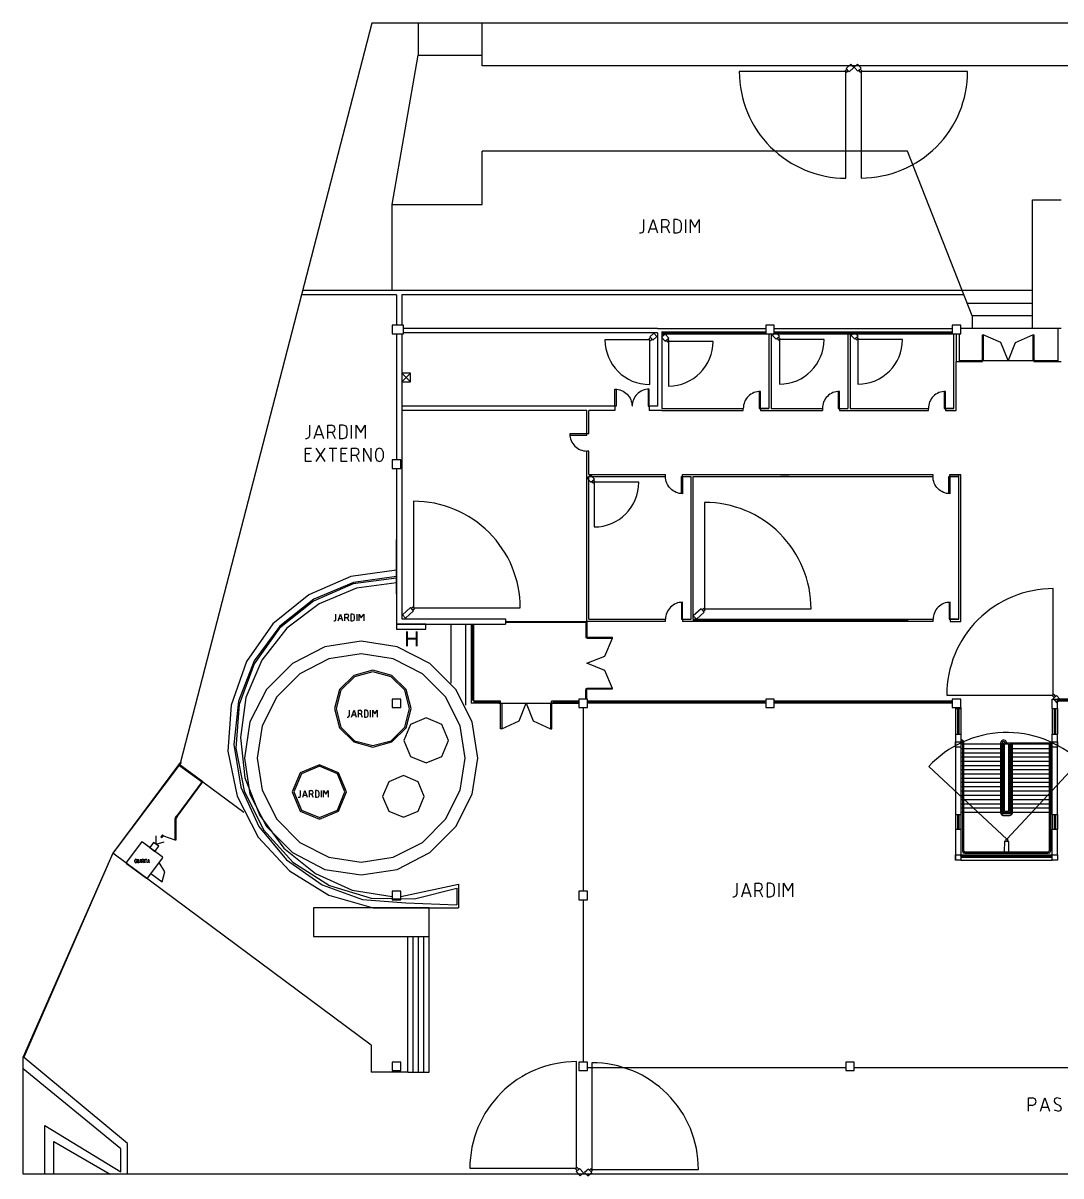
# Model space of a CAD drawing. Header units: millimetres. Extents: x 379 to 563, y 812 to 870.
# Drawn here: x 378.7 to 427.4, y 815.4 to 869.5 of the extents above; entities that cross this region are included whole.
import ezdxf

# ---------------------------------------------------------------- set-up
doc = ezdxf.new("R2010")
doc.units = ezdxf.units.MM
doc.layers.add('Cameras', color=7, linetype='Continuous')
doc.styles.add('WMF-Arial0', font='arial.ttf')

msp = doc.modelspace()

# ---------------------------------------------------------------- linework, layer by layer
for p, q in [((396.013, 860.99), (397.228, 868.004)), ((408.464, 855.179), (396.539, 855.179)), ((408.464, 855.179), (408.664, 855.179)), ((408.464, 854.979), (396.539, 854.979)), ((408.464, 854.979), (408.464, 851.528)), ((408.664, 855.029), (408.664, 851.428)), ((413.685, 854.928), (413.685, 851.428)), ((413.785, 854.928), (413.785, 851.428)), ((417.393, 854.978), (417.393, 851.428)), ((417.493, 854.978), (417.493, 851.428)), ((422.366, 851.428), (422.366, 854.928)), ((422.466, 851.328), (422.466, 853.626)), ((396.464, 852.674), (396.864, 853.074)), ((396.464, 853.074), (396.864, 852.674)), ((406.464, 851.528), (396.464, 851.528)), ((406.464, 851.528), (406.464, 851.328)), ((408.464, 851.528), (408.064, 851.528)), ((408.064, 851.528), (408.064, 851.328)), ((408.664, 851.428), (412.485, 851.428)), ((412.485, 851.328), (412.485, 851.428)), ((413.685, 851.428), (413.285, 851.428)), ((413.285, 851.428), (413.285, 851.328)), ((413.285, 851.428), (413.685, 851.428)), ((413.785, 851.428), (416.193, 851.428)), ((416.193, 851.428), (416.193, 851.328)), ((416.993, 851.428), (416.993, 851.328)), ((416.993, 851.428), (417.393, 851.428)), ((417.493, 851.428), (421.166, 851.428)), ((421.166, 851.328), (421.166, 851.428)), ((422.366, 851.428), (421.966, 851.428)), ((421.966, 851.428), (421.966, 851.328)), ((421.966, 851.428), (422.366, 851.428)), ((405.144, 851.328), (396.464, 851.328)), ((405.144, 850.228), (405.144, 851.328)), ((406.464, 851.328), (405.244, 851.328)), ((405.244, 850.228), (405.244, 851.328)), ((408.664, 851.328), (408.064, 851.328)), ((408.664, 851.328), (412.485, 851.328)), ((413.285, 851.328), (413.835, 851.328)), ((413.835, 851.328), (416.193, 851.328)), ((416.993, 851.328), (421.166, 851.328)), ((421.966, 851.328), (422.466, 851.328)), ((404.344, 850.228), (404.344, 850.178)), ((405.244, 850.228), (405.144, 850.228)), ((405.144, 841.434), (405.144, 849.428)), ((405.244, 849.428), (405.144, 849.428)), ((405.244, 848.328), (405.244, 849.428)), ((405.244, 848.328), (408.835, 848.328)), ((405.244, 841.534), (405.244, 848.228)), ((405.244, 848.228), (408.835, 848.228)), ((408.835, 848.228), (408.835, 848.328)), ((409.635, 848.228), (409.635, 848.328)), ((409.635, 848.328), (413.435, 848.328)), ((409.635, 848.228), (410.035, 848.228)), ((410.035, 841.534), (410.035, 848.228)), ((410.135, 841.534), (410.135, 848.228)), ((410.135, 848.228), (413.435, 848.228)), ((413.435, 848.328), (414.235, 848.328)), ((413.435, 848.228), (414.235, 848.228)), ((414.235, 848.328), (417.435, 848.328)), ((414.635, 848.228), (414.235, 848.228)), ((414.235, 848.228), (421.382, 848.228)), ((417.435, 848.328), (421.382, 848.328)), ((421.382, 848.328), (421.382, 848.228)), ((422.182, 848.228), (422.182, 848.328)), ((422.182, 848.328), (422.691, 848.328)), ((422.591, 848.228), (422.182, 848.228)), ((422.182, 848.228), (422.591, 848.228)), ((422.591, 841.534), (422.591, 848.328)), ((422.691, 841.434), (422.691, 848.328)), ((408.835, 841.434), (405.144, 841.434)), ((405.244, 841.534), (408.835, 841.534)), ((408.835, 841.434), (408.835, 841.534)), ((409.635, 841.534), (409.635, 841.434)), ((409.635, 841.534), (410.035, 841.534)), ((410.135, 841.534), (421.391, 841.534)), ((410.135, 841.484), (420.191, 841.484)), ((420.191, 841.534), (420.191, 841.434)), ((421.391, 841.434), (421.391, 841.534)), ((422.591, 841.534), (422.191, 841.534)), ((422.191, 841.534), (422.191, 841.434)), ((422.191, 841.534), (422.591, 841.534)), ((422.191, 841.434), (422.691, 841.434)), ((382.899, 830.555), (378.691, 821)), ((382.899, 830.555), (378.721, 820.991)), ((383.275, 816.692), (378.691, 820.447)), ((396.739, 820.289), (395.023, 820.289)), ((396.739, 820.289), (397.741, 820.289)), ((379.714, 817.345), (379.714, 817.779)), ((379.714, 817.779), (383.275, 815.607)), ((380.133, 817.03), (382.784, 815.5)), ((383.594, 815.5), (383.594, 816.943)), ((383.275, 815.607), (383.275, 816.692)), ((451.749, 815.5), (378.704, 815.5))]:
    msp.add_line(p, q)
at = {"color": 7, "lineweight": 0}
for points in [[(395.061, 869.507), (386.081, 834.838)], [(545.109, 869.507), (395.061, 869.507)], [(397.228, 869.507), (397.228, 868.004), (400.234, 868.004), (400.234, 869.507)], [(400.234, 867.503), (400.234, 869.507)], [(544.846, 867.503), (400.234, 867.503)], [(420.186, 863.495), (400.234, 863.495)], [(400.234, 860.99), (400.234, 863.495)], [(423.217, 855.767), (420.186, 863.495)], [(426.06, 855.179), (426.06, 861.216)], [(426.06, 861.216), (427.4, 861.216)], [(396.013, 856.957), (396.013, 860.99)], [(396.013, 860.99), (400.234, 860.99)], [(407.611, 859.662), (407.686, 859.662), (407.786, 859.7), (407.824, 859.8), (407.824, 860.289)], [(408.037, 859.662), (408.25, 860.289), (408.463, 859.662)], [(408.663, 859.662), (408.663, 860.289), (408.838, 860.289)], [(408.838, 859.938), (408.964, 859.988), (409.014, 860.113), (408.964, 860.239), (408.838, 860.289)], [(409.227, 859.662), (409.389, 859.662), (409.527, 859.713), (409.577, 859.85), (409.577, 860.101), (409.527, 860.226), (409.389, 860.289), (409.227, 860.289), (409.227, 859.662), (409.227, 859.662)], [(409.79, 859.662), (409.79, 860.289)], [(410.003, 859.662), (410.003, 860.289), (410.204, 859.938), (410.417, 860.289), (410.417, 859.662)], [(408.4, 859.838), (408.099, 859.838)], [(408.838, 859.938), (408.663, 859.938)], [(408.876, 859.938), (409.014, 859.662)], [(396.213, 856.757), (391.754, 856.757)], [(422.691, 856.957), (391.805, 856.957)], [(396.213, 856.757), (396.213, 855.329)], [(396.464, 856.757), (396.464, 855.329)], [(422.829, 856.757), (396.464, 856.757)], [(426.06, 856.957), (422.691, 856.957)], [(426.06, 856.356), (422.979, 856.356)], [(426.06, 855.767), (423.217, 855.767)], [(423.217, 855.767), (423.217, 855.179)], [(396.013, 854.928), (396.539, 854.928), (396.539, 855.329), (396.013, 855.329), (396.013, 854.928), (396.013, 854.928)], [(408.664, 855.179), (413.535, 855.179)], [(413.535, 854.928), (413.936, 854.928), (413.936, 855.329), (413.535, 855.329), (413.535, 854.928), (413.535, 854.928)], [(413.936, 855.179), (422.29, 855.179)], [(422.29, 854.928), (422.691, 854.928), (422.691, 855.329), (422.29, 855.329), (422.29, 854.928), (422.29, 854.928)], [(427.25, 855.179), (422.691, 855.179)], [(427.25, 853.626), (427.25, 855.179)], [(427.4, 855.179), (427.25, 855.179)], [(396.213, 854.928), (396.213, 849.016)], [(396.464, 854.928), (396.464, 841.552)], [(408.664, 855.028), (413.535, 855.028)], [(408.664, 854.978), (413.535, 854.978)], [(408.664, 854.928), (413.535, 854.928)], [(408.738, 854.978), (408.738, 855.028)], [(409.978, 854.978), (409.978, 855.028)], [(411.231, 854.978), (411.231, 855.028)], [(412.483, 854.978), (412.483, 855.028)], [(413.936, 855.028), (422.29, 855.028)], [(413.936, 854.978), (422.29, 854.978)], [(413.936, 854.928), (422.29, 854.928)], [(414.988, 854.978), (414.988, 855.028)], [(416.241, 854.978), (416.241, 855.028)], [(417.493, 854.978), (417.493, 855.028)], [(418.733, 854.978), (418.733, 855.028)], [(419.986, 854.978), (419.986, 855.028)], [(421.238, 854.978), (421.238, 855.028)], [(422.466, 854.928), (422.466, 853.626), (423.655, 853.626)], [(422.616, 854.928), (422.616, 853.626)], [(423.705, 854.878), (423.743, 854.878), (423.743, 853.676), (423.705, 853.676), (423.705, 854.878), (423.705, 854.878)], [(424.908, 853.676), (424.57, 854.515), (423.743, 854.878)], [(426.085, 854.878), (425.246, 854.502), (424.908, 853.676)], [(426.085, 854.878), (426.11, 854.878), (426.11, 853.676), (426.085, 853.676), (426.085, 854.878), (426.085, 854.878)], [(422.616, 853.676), (427.25, 853.676)], [(422.616, 853.651), (423.655, 853.651)], [(423.556, 853.626), (422.691, 853.626)], [(423.655, 853.626), (423.705, 853.626), (423.705, 853.676), (423.655, 853.676), (423.655, 853.626), (423.655, 853.626)], [(426.11, 853.626), (426.16, 853.626), (426.16, 853.676), (426.11, 853.676), (426.11, 853.626), (426.11, 853.626)], [(426.16, 853.651), (427.25, 853.651)], [(426.16, 853.626), (427.4, 853.626)], [(391.942, 850.018), (392.005, 850.018), (392.105, 850.056), (392.143, 850.156), (392.143, 850.645)], [(392.356, 850.018), (392.569, 850.645), (392.782, 850.018)], [(392.994, 850.018), (392.994, 850.645), (393.157, 850.645)], [(393.157, 850.294), (392.994, 850.294)], [(393.157, 850.294), (393.282, 850.344), (393.333, 850.469), (393.282, 850.594), (393.157, 850.645)], [(393.195, 850.294), (393.333, 850.018)], [(393.546, 850.018), (393.708, 850.018), (393.846, 850.068), (393.896, 850.206), (393.896, 850.457), (393.846, 850.594), (393.708, 850.645), (393.546, 850.645), (393.546, 850.018), (393.546, 850.018)], [(394.109, 850.018), (394.109, 850.645)], [(394.322, 850.018), (394.322, 850.645), (394.535, 850.294), (394.735, 850.645), (394.735, 850.018)], [(392.719, 850.194), (392.418, 850.194)], [(392.218, 848.941), (391.942, 848.941), (391.942, 849.567), (392.218, 849.567)], [(392.143, 849.292), (391.942, 849.292)], [(392.431, 849.567), (392.844, 848.941)], [(392.844, 849.567), (392.431, 848.941)], [(393.057, 849.567), (393.408, 849.567)], [(393.232, 848.941), (393.232, 849.567)], [(393.896, 848.941), (393.621, 848.941), (393.621, 849.567), (393.896, 849.567)], [(393.834, 849.292), (393.621, 849.292)], [(394.109, 848.941), (394.109, 849.567), (394.284, 849.567)], [(394.284, 849.217), (394.109, 849.217)], [(394.284, 849.217), (394.41, 849.279), (394.46, 849.392), (394.41, 849.517), (394.284, 849.567)], [(394.322, 849.217), (394.46, 848.941)], [(394.673, 848.941), (394.673, 849.567), (395.023, 848.941), (395.023, 849.567)], [(395.587, 849.392), (395.524, 849.517), (395.412, 849.567), (395.286, 849.517), (395.236, 849.392)], [(395.236, 849.117), (395.236, 849.392)], [(395.587, 849.392), (395.587, 849.117)], [(395.236, 849.117), (395.286, 848.991), (395.412, 848.941), (395.524, 848.991), (395.587, 849.117)], [(396.013, 848.616), (396.414, 848.616), (396.414, 849.016), (396.013, 849.016), (396.013, 848.616), (396.013, 848.616)], [(396.213, 848.616), (396.213, 841.301)], [(396.213, 842.729), (396.213, 845.284)], [(396.213, 843.844), (394.072, 843.543), (392.093, 842.679), (390.414, 841.314), (389.174, 839.548), (388.448, 837.506), (388.298, 835.352), (388.736, 833.235), (389.725, 831.306), (391.191, 829.728), (393.032, 828.588), (395.111, 828)], [(396.213, 843.543), (394.197, 843.267), (392.331, 842.478), (390.74, 841.213), (389.538, 839.585), (388.799, 837.694), (388.586, 835.665), (388.911, 833.661), (389.75, 831.807), (391.053, 830.254), (392.719, 829.077), (394.623, 828.388), (396.652, 828.238)], [(396.213, 843.468), (394.184, 843.205), (392.318, 842.391), (390.727, 841.113), (389.538, 839.447), (388.836, 837.531), (388.673, 835.489), (389.062, 833.486), (389.976, 831.657), (391.341, 830.141), (393.07, 829.039), (395.023, 828.451), (397.065, 828.413), (399.044, 828.914)], [(396.213, 843.242), (394.335, 842.992), (392.581, 842.265), (391.066, 841.113), (389.901, 839.623), (389.149, 837.869), (388.886, 835.99), (389.099, 834.099), (389.801, 832.333), (390.928, 830.793), (392.406, 829.603), (394.134, 828.826), (396.013, 828.526)], [(393.27, 841.464), (393.308, 841.464), (393.358, 841.476), (393.37, 841.526), (393.37, 841.777)], [(393.483, 841.464), (393.583, 841.777), (393.683, 841.464)], [(393.796, 841.464), (393.796, 841.777), (393.884, 841.777)], [(393.884, 841.602), (393.946, 841.627), (393.971, 841.689), (393.946, 841.752), (393.884, 841.777)], [(394.072, 841.464), (394.147, 841.464), (394.222, 841.489), (394.247, 841.552), (394.247, 841.677), (394.222, 841.739), (394.147, 841.777), (394.072, 841.777), (394.072, 841.464), (394.072, 841.464)], [(394.36, 841.464), (394.36, 841.777)], [(394.46, 841.464), (394.46, 841.777), (394.56, 841.602), (394.673, 841.777), (394.673, 841.464)], [(393.658, 841.552), (393.508, 841.552)], [(393.884, 841.602), (393.796, 841.602)], [(393.896, 841.602), (393.971, 841.464)], [(396.213, 841.301), (401.323, 841.301)], [(396.213, 841.076), (397.591, 841.076), (397.591, 841.301), (396.213, 841.301), (396.213, 841.076), (396.213, 841.076)], [(396.464, 841.552), (401.323, 841.552)], [(398.768, 841.301), (398.768, 838.533)], [(399.445, 841.301), (399.445, 837.506)], [(399.72, 841.301), (399.72, 837.594)], [(399.77, 841.301), (399.77, 837.744)], [(399.82, 841.301), (399.82, 837.694)], [(401.323, 841.552), (401.323, 841.301)], [(401.323, 841.451), (405.144, 841.434)], [(401.323, 841.426), (405.093, 841.426)], [(401.323, 841.401), (405.144, 841.401)], [(405.093, 841.434), (405.093, 840.725)], [(405.118, 840.725), (405.118, 841.401)], [(405.144, 841.434), (405.144, 840.725)], [(405.093, 840.675), (405.144, 840.675), (405.144, 840.725), (405.093, 840.725), (405.093, 840.675), (405.093, 840.675)], [(405.144, 840.65), (406.346, 840.65), (406.346, 840.675), (405.144, 840.675), (405.144, 840.65), (405.144, 840.65)], [(405.144, 839.472), (405.983, 839.811), (406.346, 840.65)], [(400.033, 835.026), (399.77, 836.717), (398.994, 838.245), (397.779, 839.46), (396.251, 840.236), (394.56, 840.512), (392.857, 840.236), (391.329, 839.46), (390.114, 838.245), (389.337, 836.717), (389.074, 835.026), (389.337, 833.335), (390.114, 831.807), (391.329, 830.592), (392.857, 829.803), (394.56, 829.54), (396.251, 829.803), (397.779, 830.592), (398.994, 831.807), (399.77, 833.335), (400.033, 835.026), (400.033, 835.026)], [(399.432, 835.026), (399.194, 836.529), (398.505, 837.894), (397.428, 838.971), (396.063, 839.673), (394.56, 839.911), (393.045, 839.673), (391.679, 838.971), (390.602, 837.894), (389.913, 836.529), (389.675, 835.026), (389.913, 833.511), (390.602, 832.158), (391.679, 831.068), (393.045, 830.379), (394.56, 830.141), (396.063, 830.379), (397.428, 831.068), (398.505, 832.158), (399.194, 833.511), (399.432, 835.026), (399.432, 835.026)], [(406.346, 838.295), (405.983, 839.134), (405.144, 839.472)], [(396.902, 837.343), (396.664, 838.245), (396, 838.896), (395.099, 839.147), (394.209, 838.896), (393.546, 838.245), (393.308, 837.343), (393.546, 836.441), (394.209, 835.778), (395.099, 835.54), (396, 835.778), (396.664, 836.441), (396.902, 837.343), (396.902, 837.343)], [(396.827, 837.343), (396.602, 838.207), (395.963, 838.834), (395.099, 839.072), (394.247, 838.834), (393.608, 838.207), (393.383, 837.343), (393.608, 836.479), (394.247, 835.84), (395.099, 835.615), (395.963, 835.84), (396.602, 836.479), (396.827, 837.343), (396.827, 837.343)], [(405.093, 838.22), (405.144, 838.22), (405.144, 838.27), (405.093, 838.27), (405.093, 838.22), (405.093, 838.22)], [(405.093, 837.794), (405.093, 838.22)], [(405.118, 837.794), (405.118, 838.22)], [(405.144, 838.27), (406.346, 838.27), (406.346, 838.295), (405.144, 838.295), (405.144, 838.27), (405.144, 838.27)], [(405.144, 837.794), (405.144, 838.22)], [(396.013, 837.393), (396.414, 837.393), (396.414, 837.794), (396.013, 837.794), (396.013, 837.393), (396.013, 837.393)], [(399.82, 837.744), (399.72, 837.744)], [(401.01, 837.594), (399.72, 837.594)], [(401.01, 837.694), (399.82, 837.694)], [(399.871, 837.594), (399.871, 837.694)], [(401.01, 837.644), (399.871, 837.644)], [(401.01, 837.694), (401.01, 837.594)], [(401.098, 837.694), (401.01, 837.694)], [(401.01, 837.594), (401.098, 837.594)], [(401.098, 837.681), (401.098, 837.694)], [(401.098, 837.594), (401.098, 837.681)], [(401.098, 837.594), (401.148, 837.594), (401.148, 836.391), (401.098, 836.391), (401.098, 837.594), (401.098, 837.594)], [(401.148, 836.391), (401.962, 836.767), (402.3, 837.594)], [(401.148, 837.594), (403.44, 837.594)], [(402.3, 837.594), (402.626, 836.767), (403.44, 836.391)], [(403.503, 837.594), (403.44, 837.594), (403.44, 836.391), (403.503, 836.391), (403.503, 837.594), (403.503, 837.594)], [(403.49, 837.681), (403.49, 837.694)], [(404.768, 837.694), (403.49, 837.694)], [(403.503, 837.681), (403.49, 837.681)], [(403.49, 837.594), (404.768, 837.594)], [(403.503, 837.594), (403.503, 837.681)], [(403.578, 837.594), (403.503, 837.594)], [(403.578, 837.694), (403.578, 837.594)], [(403.578, 837.644), (404.718, 837.644)], [(404.718, 837.594), (404.718, 837.694)], [(404.768, 837.393), (405.169, 837.393), (405.169, 837.794), (404.768, 837.794), (404.768, 837.393), (404.768, 837.393)], [(404.968, 837.393), (404.968, 828.776)], [(413.535, 837.694), (405.169, 837.694)], [(413.535, 837.594), (405.169, 837.594)], [(405.219, 837.594), (405.219, 837.694)], [(406.384, 837.644), (405.219, 837.644)], [(406.384, 837.594), (406.384, 837.694)], [(406.409, 837.694), (406.409, 837.594)], [(407.561, 837.644), (406.409, 837.644)], [(407.561, 837.594), (407.561, 837.694)], [(407.586, 837.694), (407.586, 837.594)], [(408.751, 837.644), (407.586, 837.644)], [(408.751, 837.594), (408.751, 837.694)], [(408.776, 837.694), (408.776, 837.594)], [(409.928, 837.644), (408.776, 837.644)], [(409.928, 837.594), (409.928, 837.694)], [(409.966, 837.694), (409.966, 837.594)], [(411.118, 837.644), (409.966, 837.644)], [(411.118, 837.594), (411.118, 837.694)], [(411.143, 837.694), (411.143, 837.594)], [(412.295, 837.644), (411.143, 837.644)], [(412.295, 837.594), (412.295, 837.694)], [(412.333, 837.694), (412.333, 837.594)], [(413.485, 837.644), (412.333, 837.644)], [(413.485, 837.594), (413.485, 837.694)], [(413.535, 837.393), (413.936, 837.393), (413.936, 837.794), (413.535, 837.794), (413.535, 837.393), (413.535, 837.393)], [(422.29, 837.694), (413.936, 837.694)], [(413.936, 837.694), (422.29, 837.694)], [(422.29, 837.594), (413.936, 837.594)], [(413.986, 837.594), (413.986, 837.694)], [(414.976, 837.644), (413.986, 837.644)], [(414.976, 837.594), (414.976, 837.694)], [(415.001, 837.694), (415.001, 837.594)], [(416.216, 837.644), (415.001, 837.644)], [(416.216, 837.594), (416.216, 837.694)], [(416.253, 837.694), (416.253, 837.594)], [(417.468, 837.644), (416.253, 837.644)], [(417.468, 837.594), (417.468, 837.694)], [(417.506, 837.694), (417.506, 837.594)], [(418.721, 837.644), (417.506, 837.644)], [(418.721, 837.594), (418.721, 837.694)], [(418.758, 837.694), (418.758, 837.594)], [(419.973, 837.644), (418.758, 837.644)], [(419.973, 837.594), (419.973, 837.694)], [(420.011, 837.694), (420.011, 837.594)], [(421.225, 837.644), (420.011, 837.644)], [(421.225, 837.594), (421.225, 837.694)], [(421.251, 837.694), (421.251, 837.594)], [(422.24, 837.644), (421.251, 837.644)], [(422.24, 837.594), (422.24, 837.694)], [(422.29, 837.393), (422.691, 837.393), (422.691, 837.794), (422.29, 837.794), (422.29, 837.393), (422.29, 837.393)], [(422.44, 837.393), (422.44, 837.343)], [(422.44, 837.343), (422.44, 836.141)], [(422.44, 837.343), (422.691, 837.343)], [(422.541, 837.343), (422.541, 836.141)], [(422.591, 837.343), (422.591, 836.141)], [(422.691, 837.393), (422.691, 837.343)], [(422.691, 837.343), (422.691, 836.141)], [(426.974, 837.794), (427.225, 837.794)], [(426.974, 837.343), (426.974, 837.794)], [(426.974, 837.343), (426.974, 836.141)], [(426.974, 837.343), (427.225, 837.343)], [(427.075, 837.343), (427.075, 836.141)], [(427.125, 837.343), (427.125, 836.141)], [(448.968, 837.794), (427.225, 837.794)], [(427.225, 837.343), (427.225, 837.794)], [(431.058, 837.694), (427.225, 837.694)], [(427.225, 837.343), (427.225, 836.141)], [(427.275, 837.694), (427.275, 837.794)], [(428.127, 837.744), (427.275, 837.744)], [(393.896, 836.942), (393.934, 836.942), (393.984, 836.967), (394.009, 837.018), (394.009, 837.268)], [(394.109, 836.942), (394.222, 837.268), (394.322, 836.942)], [(394.297, 837.03), (394.147, 837.03)], [(394.422, 836.942), (394.422, 837.268), (394.51, 837.268)], [(394.51, 837.093), (394.422, 837.093)], [(394.51, 837.093), (394.573, 837.118), (394.598, 837.18), (394.573, 837.23), (394.51, 837.268)], [(394.535, 837.093), (394.598, 836.942)], [(394.71, 836.942), (394.785, 836.942), (394.861, 836.98), (394.886, 837.043), (394.886, 837.168), (394.861, 837.23), (394.785, 837.268), (394.71, 837.268), (394.71, 836.942), (394.71, 836.942)], [(394.986, 836.942), (394.986, 837.268)], [(395.099, 836.942), (395.099, 837.268), (395.199, 837.093), (395.299, 837.268), (395.299, 836.942)], [(398.656, 835.853), (398.343, 836.592), (397.604, 836.905), (396.865, 836.592), (396.551, 835.853), (396.865, 835.101), (397.604, 834.801), (398.343, 835.101), (398.656, 835.853), (398.656, 835.853)], [(422.44, 836.141), (422.691, 836.141)], [(422.44, 836.141), (422.44, 832.383)], [(422.44, 835.54), (422.44, 835.79), (422.691, 835.79), (422.691, 835.54), (422.44, 835.54), (422.44, 835.54)], [(422.691, 836.141), (422.691, 832.383)], [(422.716, 835.878), (422.691, 835.878), (422.691, 835.803), (422.716, 835.803)], [(422.766, 835.677), (422.703, 835.677)], [(422.829, 835.753), (422.804, 835.84), (422.716, 835.878)], [(422.766, 835.753), (422.754, 835.79), (422.716, 835.803)], [(422.766, 835.753), (422.766, 830.667)], [(422.829, 830.667), (422.829, 835.753)], [(424.557, 835.677), (422.829, 835.677)], [(424.845, 835.727), (424.795, 835.828), (424.695, 835.878), (424.595, 835.828), (424.557, 835.727)], [(424.557, 835.727), (424.557, 832.458)], [(424.77, 835.727), (424.745, 835.778), (424.695, 835.803), (424.645, 835.778), (424.632, 835.727)], [(424.632, 832.458), (424.632, 835.727)], [(424.695, 835.677), (424.632, 835.677)], [(424.695, 832.484), (424.695, 835.727)], [(426.987, 835.727), (424.695, 835.727)], [(424.745, 832.534), (424.745, 835.677)], [(424.933, 835.677), (424.745, 835.677)], [(424.77, 835.727), (424.845, 835.727)], [(424.933, 835.677), (424.933, 832.534)], [(424.983, 835.677), (424.983, 832.484)], [(426.987, 835.677), (424.983, 835.677)], [(425.046, 835.677), (425.046, 832.458)], [(425.121, 832.458), (425.121, 835.677)], [(426.837, 835.677), (426.837, 830.667)], [(426.912, 830.667), (426.912, 835.677)], [(426.974, 836.141), (427.225, 836.141)], [(426.974, 832.383), (426.974, 836.141)], [(426.974, 835.54), (426.974, 835.79), (427.225, 835.79), (427.225, 835.54), (426.974, 835.54), (426.974, 835.54)], [(427.225, 832.383), (427.225, 836.141)], [(422.691, 835.477), (422.766, 835.477)], [(422.703, 835.277), (422.766, 835.277)], [(422.829, 835.477), (424.557, 835.477)], [(422.829, 835.277), (424.557, 835.277)], [(424.632, 835.477), (424.695, 835.477)], [(424.632, 835.277), (424.695, 835.277)], [(424.983, 835.477), (425.046, 835.477)], [(424.983, 835.277), (425.046, 835.277)], [(425.121, 835.477), (426.837, 835.477)], [(425.121, 835.277), (426.837, 835.277)], [(426.912, 835.477), (426.987, 835.477)], [(426.912, 835.277), (426.987, 835.277)], [(386.081, 834.838), (382.899, 830.555)], [(386.106, 834.82), (382.899, 830.555)], [(387.108, 833.886), (387.12, 833.911), (386.006, 834.738), (385.98, 834.713), (387.108, 833.886), (387.108, 833.886)], [(393.871, 833.435), (393.495, 834.337), (392.594, 834.713), (391.692, 834.337), (391.316, 833.435), (391.692, 832.534), (392.594, 832.158), (393.495, 832.534), (393.871, 833.435), (393.871, 833.435)], [(393.796, 833.435), (393.445, 834.287), (392.594, 834.638), (391.754, 834.287), (391.391, 833.435), (391.754, 832.584), (392.594, 832.233), (393.445, 832.584), (393.796, 833.435), (393.796, 833.435)], [(422.703, 835.076), (422.766, 835.076)], [(422.703, 834.876), (422.766, 834.876)], [(422.703, 834.675), (422.766, 834.675)], [(422.829, 835.076), (424.557, 835.076)], [(422.829, 834.876), (424.557, 834.876)], [(422.829, 834.675), (424.557, 834.675)], [(424.632, 835.076), (424.695, 835.076)], [(424.632, 834.876), (424.695, 834.876)], [(424.632, 834.675), (424.695, 834.675)], [(424.983, 835.076), (425.046, 835.076)], [(424.983, 834.876), (425.046, 834.876)], [(424.983, 834.675), (425.046, 834.675)], [(425.121, 835.076), (426.837, 835.076)], [(425.121, 834.876), (426.837, 834.876)], [(425.121, 834.675), (426.837, 834.675)], [(426.912, 835.076), (426.987, 835.076)], [(426.912, 834.876), (426.987, 834.876)], [(426.912, 834.675), (426.987, 834.675)], [(397.516, 833.222), (397.228, 833.911), (396.539, 834.199), (395.85, 833.911), (395.562, 833.222), (395.85, 832.534), (396.539, 832.246), (397.228, 832.534), (397.516, 833.222), (397.516, 833.222)], [(422.703, 834.488), (422.766, 834.488)], [(422.703, 834.287), (422.766, 834.287)], [(422.703, 834.087), (422.766, 834.087)], [(422.829, 834.488), (424.557, 834.488)], [(422.829, 834.287), (424.557, 834.287)], [(422.829, 834.087), (424.557, 834.087)], [(424.632, 834.488), (424.695, 834.488)], [(424.632, 834.287), (424.695, 834.287)], [(424.632, 834.087), (424.695, 834.087)], [(424.983, 834.488), (425.046, 834.488)], [(424.983, 834.287), (425.046, 834.287)], [(424.983, 834.087), (425.046, 834.087)], [(425.121, 834.488), (426.837, 834.488)], [(425.121, 834.287), (426.837, 834.287)], [(425.121, 834.087), (426.837, 834.087)], [(426.912, 834.488), (426.987, 834.488)], [(426.912, 834.287), (426.987, 834.287)], [(426.912, 834.087), (426.987, 834.087)], [(385.905, 832.321), (385.93, 832.296), (387.12, 833.911), (387.095, 833.924), (385.905, 832.321), (385.905, 832.321)], [(387.12, 833.911), (389.049, 832.484)], [(391.604, 833.185), (391.642, 833.185), (391.692, 833.197), (391.704, 833.248), (391.704, 833.498)], [(391.817, 833.185), (391.917, 833.498), (392.017, 833.185)], [(392.13, 833.185), (392.13, 833.498), (392.218, 833.498)], [(392.218, 833.323), (392.281, 833.348), (392.306, 833.41), (392.281, 833.473), (392.218, 833.498)], [(392.406, 833.185), (392.481, 833.185), (392.556, 833.21), (392.581, 833.273), (392.581, 833.398), (392.556, 833.473), (392.481, 833.498), (392.406, 833.498), (392.406, 833.185), (392.406, 833.185)], [(392.694, 833.185), (392.694, 833.498)], [(392.794, 833.185), (392.794, 833.498), (392.894, 833.323), (393.007, 833.498), (393.007, 833.185)], [(422.703, 833.886), (422.766, 833.886)], [(422.703, 833.686), (422.766, 833.686)], [(422.829, 833.886), (424.557, 833.886)], [(422.829, 833.686), (424.557, 833.686)], [(424.632, 833.886), (424.695, 833.886)], [(424.632, 833.686), (424.695, 833.686)], [(424.983, 833.886), (425.046, 833.886)], [(424.983, 833.686), (425.046, 833.686)], [(425.121, 833.886), (426.837, 833.886)], [(425.121, 833.686), (426.837, 833.686)], [(426.912, 833.886), (426.987, 833.886)], [(426.912, 833.686), (426.987, 833.686)], [(391.992, 833.273), (391.842, 833.273)], [(392.218, 833.323), (392.13, 833.323)], [(392.23, 833.323), (392.306, 833.185)], [(422.703, 833.486), (422.766, 833.486)], [(422.703, 833.285), (422.766, 833.285)], [(422.703, 833.085), (422.766, 833.085)], [(422.829, 833.486), (424.557, 833.486)], [(422.829, 833.285), (424.557, 833.285)], [(422.829, 833.085), (424.557, 833.085)], [(424.632, 833.486), (424.695, 833.486)], [(424.632, 833.285), (424.695, 833.285)], [(424.632, 833.085), (424.695, 833.085)], [(424.983, 833.486), (425.046, 833.486)], [(424.983, 833.285), (425.046, 833.285)], [(424.983, 833.085), (425.046, 833.085)], [(425.121, 833.486), (426.837, 833.486)], [(425.121, 833.285), (426.837, 833.285)], [(425.121, 833.085), (426.837, 833.085)], [(426.912, 833.486), (426.987, 833.486)], [(426.912, 833.285), (426.987, 833.285)], [(426.912, 833.085), (426.987, 833.085)], [(422.703, 832.884), (422.766, 832.884)], [(422.703, 832.684), (422.766, 832.684)], [(422.703, 832.484), (422.766, 832.484)], [(422.829, 832.884), (424.557, 832.884)], [(422.829, 832.684), (424.557, 832.684)], [(422.829, 832.484), (424.557, 832.484)], [(424.557, 832.458), (424.595, 832.371), (424.682, 832.333)], [(424.632, 832.884), (424.695, 832.884)], [(424.632, 832.684), (424.695, 832.684)], [(424.632, 832.484), (425.046, 832.484)], [(424.632, 832.458), (424.645, 832.421), (424.682, 832.408)], [(424.995, 832.408), (424.682, 832.408)], [(424.745, 832.534), (424.933, 832.534)], [(424.983, 832.884), (425.046, 832.884)], [(424.983, 832.684), (425.046, 832.684)], [(424.995, 832.408), (425.033, 832.421), (425.046, 832.458)], [(424.995, 832.333), (425.083, 832.371), (425.121, 832.458)], [(425.121, 832.884), (426.837, 832.884)], [(425.121, 832.684), (426.837, 832.684)], [(425.121, 832.484), (426.837, 832.484)], [(426.912, 832.884), (426.987, 832.884)], [(426.912, 832.684), (426.974, 832.684)], [(426.912, 832.484), (426.987, 832.484)], [(385.818, 831.193), (385.868, 831.193), (385.868, 832.195), (385.818, 832.195), (385.818, 831.193), (385.818, 831.193)], [(385.868, 832.195), (385.943, 832.283), (385.893, 832.321), (385.83, 832.233), (385.868, 832.195), (385.868, 832.195)], [(422.44, 832.383), (422.44, 831.682)], [(422.44, 832.383), (422.691, 832.383)], [(422.541, 832.383), (422.541, 831.682)], [(422.591, 832.383), (422.591, 831.682)], [(422.691, 832.383), (422.691, 831.682)], [(424.682, 832.333), (424.995, 832.333)], [(426.974, 832.383), (426.974, 831.682)], [(426.974, 832.383), (427.225, 832.383)], [(427.075, 832.383), (427.075, 831.682)], [(427.125, 832.383), (427.125, 831.682)], [(427.225, 832.383), (427.225, 831.682)], [(384.941, 830.981), (384.941, 831.369)], [(385.204, 831.294), (385.279, 831.381), (385.229, 831.419), (385.154, 831.331), (385.204, 831.294), (385.204, 831.294)], [(385.279, 831.381), (385.818, 831.193)], [(422.44, 831.682), (422.691, 831.682)], [(422.44, 831.682), (422.44, 830.229)], [(422.691, 831.682), (422.691, 830.229)], [(426.974, 830.48), (426.974, 831.682)], [(426.974, 831.682), (427.225, 831.682)], [(427.225, 830.48), (427.225, 831.682)], [(384.227, 831.068), (383.538, 830.141)], [(384.29, 831.081), (384.265, 831.093), (384.227, 831.068)], [(385.216, 830.392), (384.29, 831.081)], [(384.64, 830.83), (384.878, 830.642), (385.054, 830.893), (384.816, 831.068), (384.64, 830.83), (384.64, 830.83)], [(384.941, 830.981), (385.304, 831.093)], [(395.023, 821.562), (382.899, 830.555)], [(383.977, 830.279), (383.951, 830.267), (383.939, 830.229)], [(383.977, 830.279), (384.014, 830.279)], [(384.052, 830.279), (384.052, 830.154), (384.064, 830.129), (384.089, 830.116), (384.114, 830.129), (384.114, 830.154), (384.114, 830.279)], [(384.164, 830.116), (384.202, 830.279), (384.24, 830.116)], [(384.277, 830.116), (384.277, 830.279), (384.315, 830.279)], [(384.315, 830.179), (384.34, 830.191), (384.352, 830.229), (384.34, 830.267), (384.315, 830.279)], [(384.39, 830.116), (384.39, 830.279)], [(384.427, 830.279), (384.503, 830.279)], [(384.465, 830.116), (384.465, 830.279)], [(384.54, 829.402), (385.229, 830.329)], [(384.54, 830.116), (384.578, 830.279), (384.615, 830.116)], [(385.229, 830.329), (385.242, 830.367), (385.216, 830.392)], [(422.44, 830.229), (422.44, 830.48), (422.691, 830.48), (422.691, 830.229), (422.44, 830.229), (422.44, 830.229)], [(422.691, 830.48), (426.974, 830.48)], [(422.691, 830.429), (422.691, 830.48)], [(422.691, 830.379), (426.974, 830.379)], [(422.741, 830.48), (422.741, 830.379)], [(422.741, 830.429), (424.119, 830.429)], [(422.766, 830.667), (422.804, 830.58), (422.879, 830.555)], [(422.829, 830.667), (422.854, 830.63), (422.879, 830.617)], [(426.787, 830.617), (422.879, 830.617)], [(422.879, 830.555), (426.787, 830.555)], [(424.119, 830.379), (424.119, 830.48)], [(424.144, 830.48), (424.144, 830.379)], [(424.144, 830.429), (425.522, 830.429)], [(425.522, 830.379), (425.522, 830.48)], [(425.547, 830.48), (425.547, 830.379)], [(425.547, 830.429), (426.924, 830.429)], [(426.787, 830.617), (426.824, 830.63), (426.837, 830.667)], [(426.787, 830.555), (426.874, 830.58), (426.912, 830.667)], [(426.924, 830.48), (426.924, 830.379)], [(426.974, 830.229), (426.974, 830.48), (427.225, 830.48), (427.225, 830.229), (426.974, 830.229), (426.974, 830.229)], [(426.974, 830.429), (426.974, 830.48)], [(383.538, 830.141), (383.526, 830.104), (383.551, 830.079)], [(383.551, 830.079), (384.478, 829.39)], [(383.939, 830.154), (383.939, 830.229)], [(383.939, 830.154), (383.951, 830.129), (383.977, 830.116)], [(383.989, 830.204), (384.014, 830.204), (384.014, 830.116), (383.977, 830.116)], [(384.227, 830.154), (384.177, 830.154)], [(384.315, 830.179), (384.277, 830.179)], [(384.327, 830.179), (384.352, 830.116)], [(384.603, 830.154), (384.553, 830.154)], [(385.216, 829.215), (385.342, 829.69), (385.079, 830.129)], [(422.691, 830.229), (426.974, 830.229)], [(384.478, 829.39), (384.515, 829.377), (384.54, 829.402)], [(384.69, 829.603), (385.216, 829.215)], [(396.013, 828.375), (396.414, 828.375), (396.414, 828.776), (396.013, 828.776), (396.013, 828.375), (396.013, 828.375)], [(396.414, 828.526), (399.119, 829.114)], [(399.044, 828.914), (399.044, 828.137)], [(399.119, 829.114), (399.119, 828)], [(404.768, 828.375), (405.169, 828.375), (405.169, 828.776), (404.768, 828.776), (404.768, 828.375), (404.768, 828.375)], [(411.995, 828.513), (412.057, 828.513), (412.157, 828.563), (412.195, 828.663), (412.195, 829.152)], [(412.408, 828.513), (412.621, 829.152), (412.834, 828.513)], [(412.771, 828.688), (412.471, 828.688)], [(413.034, 828.513), (413.034, 829.152), (413.21, 829.152)], [(413.21, 828.801), (413.034, 828.801)], [(413.21, 828.801), (413.335, 828.851), (413.385, 828.977), (413.335, 829.102), (413.21, 829.152)], [(413.247, 828.801), (413.385, 828.513)], [(413.598, 828.513), (413.761, 828.513), (413.898, 828.576), (413.949, 828.714), (413.949, 828.952), (413.898, 829.089), (413.761, 829.152), (413.598, 829.152), (413.598, 828.513), (413.598, 828.513)], [(414.161, 828.513), (414.161, 829.152)], [(414.374, 828.513), (414.374, 829.152), (414.587, 828.801), (414.788, 829.152), (414.788, 828.513)], [(396.652, 828.238), (399.044, 828.137)], [(404.968, 828.375), (404.968, 820.76)], [(392.318, 826.659), (397.741, 826.659), (397.741, 828), (392.318, 828), (392.318, 826.659), (392.318, 826.659)], [(395.111, 828), (399.119, 828)], [(397.741, 820.289), (397.741, 827.511)], [(396.739, 820.289), (396.739, 826.659)], [(396.739, 825.92), (396.739, 826.659)], [(396.99, 820.289), (396.99, 826.659)], [(396.99, 825.92), (396.99, 826.659)], [(397.24, 820.289), (397.24, 826.659)], [(397.24, 825.92), (397.24, 826.659)], [(397.491, 820.289), (397.491, 826.659)], [(397.491, 825.92), (397.491, 826.659)], [(395.023, 821.562), (395.023, 820.289)], [(378.691, 820.447), (378.691, 821)], [(383.594, 816.943), (378.691, 821)], [(378.704, 815.5), (378.704, 820.99)], [(396.013, 820.359), (396.414, 820.359), (396.414, 820.76), (396.013, 820.76), (396.013, 820.359), (396.013, 820.359)], [(404.768, 820.359), (405.169, 820.359), (405.169, 820.76), (404.768, 820.76), (404.768, 820.359), (404.768, 820.359)], [(417.293, 820.359), (417.693, 820.359), (417.693, 820.76), (417.293, 820.76), (417.293, 820.359), (417.293, 820.359)], [(417.293, 820.497), (405.169, 820.497)], [(429.805, 820.497), (417.693, 820.497)], [(425.872, 818.456), (425.872, 819.082), (426.048, 819.082)], [(426.048, 818.731), (426.173, 818.781), (426.223, 818.907), (426.173, 819.032), (426.048, 819.082)], [(426.436, 818.456), (426.636, 819.082), (426.849, 818.456)], [(427.375, 819.044), (427.2, 819.082), (427.087, 819.032), (427.062, 818.919), (427.137, 818.819), (427.338, 818.719)], [(426.048, 818.731), (425.872, 818.731)], [(426.787, 818.631), (426.486, 818.631)], [(427.062, 818.518), (427.275, 818.456)], [(427.275, 818.456), (427.375, 818.506), (427.413, 818.618), (427.338, 818.719)], [(379.714, 815.5), (379.714, 817.345)], [(380.133, 815.5), (380.133, 817.03)]]:
    msp.add_lwpolyline(points, dxfattribs=at)
msp.add_lwpolyline([(396.464, 852.674), (396.864, 852.674), (396.864, 853.074), (396.464, 853.074)], close=True)
for points in [[(406.514, 852.328), (406.514, 851.528), (406.464, 851.528), (406.464, 852.328, -0.414214), (407.264, 851.528)], [(408.014, 852.328), (408.014, 851.528), (408.064, 851.528), (408.064, 852.328, 0.414214), (407.264, 851.528)], [(413.235, 852.228), (413.235, 851.428), (413.285, 851.428), (413.285, 852.228, 0.414214), (412.485, 851.428)], [(416.943, 852.228), (416.943, 851.428), (416.993, 851.428), (416.993, 852.228, 0.414214), (416.193, 851.428)], [(421.916, 852.228), (421.916, 851.428), (421.966, 851.428), (421.966, 852.228, 0.414214), (421.166, 851.428)], [(404.344, 850.178), (405.144, 850.178), (405.144, 850.228), (404.344, 850.228, 0.414214), (405.144, 849.428)], [(409.583, 847.428), (409.585, 848.228), (409.635, 848.228), (409.633, 847.428, -0.414214), (408.835, 848.23)], [(422.13, 847.428), (422.132, 848.228), (422.182, 848.228), (422.18, 847.428, -0.414214), (421.382, 848.23)], [(409.585, 842.334), (409.585, 841.534), (409.635, 841.534), (409.635, 842.334, 0.414214), (408.835, 841.534)], [(422.141, 842.334), (422.141, 841.534), (422.191, 841.534), (422.191, 842.334, 0.414214), (421.391, 841.534)]]:
    msp.add_lwpolyline(points, format="xyb")
msp.add_lwpolyline([(421.391, 841.434), (414.235, 841.434), (413.435, 841.434), (409.635, 841.434)])
at = {"layer": 'Cameras', "color": 2}
for p, q in [((408.091, 854.643), (405.995, 854.643)), ((408.091, 852.547), (408.091, 854.643)), ((416.273, 854.661), (414.177, 854.661)), ((414.177, 854.661), (414.177, 852.565)), ((419.956, 854.661), (417.86, 854.661)), ((417.86, 854.661), (417.86, 852.565)), ((411.069, 854.575), (408.973, 854.575)), ((408.973, 854.575), (408.973, 852.479)), ((407.58, 847.961), (405.484, 847.961)), ((405.484, 847.961), (405.484, 845.865))]:
    msp.add_line(p, q, dxfattribs=at)
at = {"layer": 'Cameras'}
msp.add_line((410.135, 841.534), (410.135, 841.434), dxfattribs=at)
for points in [[(417.523, 867.583), (417.305, 867.379), (417.449, 867.219), (417.668, 867.423)], [(417.689, 867.431), (417.858, 867.245), (418.019, 867.389), (417.849, 867.575)], [(417.342, 867.337), (417.263, 867.266), (417.329, 867.192), (417.408, 867.264)], [(417.9, 867.282), (417.971, 867.203), (418.045, 867.269), (417.973, 867.349)], [(408.137, 854.751), (408.058, 854.68), (408.124, 854.606), (408.203, 854.677)], [(408.281, 854.957), (408.099, 854.793), (408.244, 854.632), (408.426, 854.796)], [(408.652, 854.77), (408.823, 854.584), (408.984, 854.728), (408.813, 854.914)], [(408.865, 854.621), (408.936, 854.542), (409.01, 854.608), (408.939, 854.687)], [(413.856, 854.856), (414.027, 854.669), (414.187, 854.814), (414.016, 855)], [(414.069, 854.707), (414.14, 854.628), (414.214, 854.694), (414.142, 854.773)], [(417.539, 854.856), (417.71, 854.669), (417.871, 854.814), (417.7, 855)], [(417.752, 854.707), (417.823, 854.628), (417.897, 854.694), (417.826, 854.773)], [(405.163, 848.156), (405.334, 847.969), (405.495, 848.114), (405.324, 848.3)], [(405.376, 848.007), (405.447, 847.928), (405.521, 847.994), (405.45, 848.073)], [(396.636, 841.59), (397.009, 841.924), (396.865, 842.085), (396.492, 841.75)], [(396.971, 841.966), (397.051, 842.037), (396.984, 842.111), (396.905, 842.04)], [(410.282, 841.534), (410.655, 841.868), (410.511, 842.029), (410.138, 841.695)], [(410.618, 841.91), (410.697, 841.981), (410.631, 842.055), (410.551, 841.984)], [(396.464, 841.552), (396.464, 841.552), (396.464, 841.552), (396.464, 841.552)], [(427.138, 837.928), (427.067, 838.007), (426.994, 837.941), (427.065, 837.861)], [(427.355, 837.766), (427.18, 837.965), (427.02, 837.821), (427.195, 837.622)], [(424.941, 830.615), (424.95, 831.116), (424.735, 831.12), (424.725, 830.619)], [(424.894, 831.117), (424.896, 831.224), (424.797, 831.226), (424.795, 831.119)], [(404.763, 815.736), (404.692, 815.815), (404.618, 815.749), (404.689, 815.67)], [(404.986, 815.572), (404.805, 815.774), (404.644, 815.63), (404.825, 815.428)], [(405.185, 815.419), (405.371, 815.579), (405.227, 815.74), (405.04, 815.58)], [(405.333, 815.621), (405.413, 815.692), (405.347, 815.766), (405.267, 815.695)]]:
    msp.add_lwpolyline(points, close=True, dxfattribs=at)
at = {"layer": 'Cameras', "color": 30}
for points in [[(412.296, 867.227, 0.414214), (417.298, 862.229), (417.296, 867.229)], [(418.008, 862.236, 0.414214), (423.008, 867.236), (418.008, 867.236)], [(427.03, 842.974, 0.414214), (422.03, 837.974), (427.03, 837.974)], [(404.655, 820.782, 0.414214), (399.655, 815.782), (404.655, 815.782)], [(410.38, 815.729, 0.414214), (405.38, 820.729), (405.38, 815.729)]]:
    msp.add_lwpolyline(points, format="xyb", close=True, dxfattribs=at)
at = {"layer": 'Cameras', "color": 2}
for points in [[(402.018, 842.074, 0.414214), (397.018, 847.074), (397.018, 842.074)], [(415.664, 842.018, 0.414214), (410.664, 847.018), (410.664, 842.018)], [(428.257, 834.881, 0.414214), (421.19, 834.634), (424.847, 831.225)]]:
    msp.add_lwpolyline(points, format="xyb", close=True, dxfattribs=at)
for centre, start, end in [((408.091, 854.643), 180, 270), ((414.177, 854.661), 270, 0), ((417.86, 854.661), 270, 0), ((408.973, 854.575), 270, 0), ((405.484, 847.961), 270, 0)]:
    msp.add_arc(centre, 2.096, start, end, dxfattribs=at)

# ---------------------------------------------------------------- texts
at = {"color": 7, "lineweight": 0, "style": 'WMF-Arial0'}
msp.add_text('H', height=0.701, dxfattribs=at).set_placement((396.577, 840.261))

doc.saveas('drawing.dxf')
